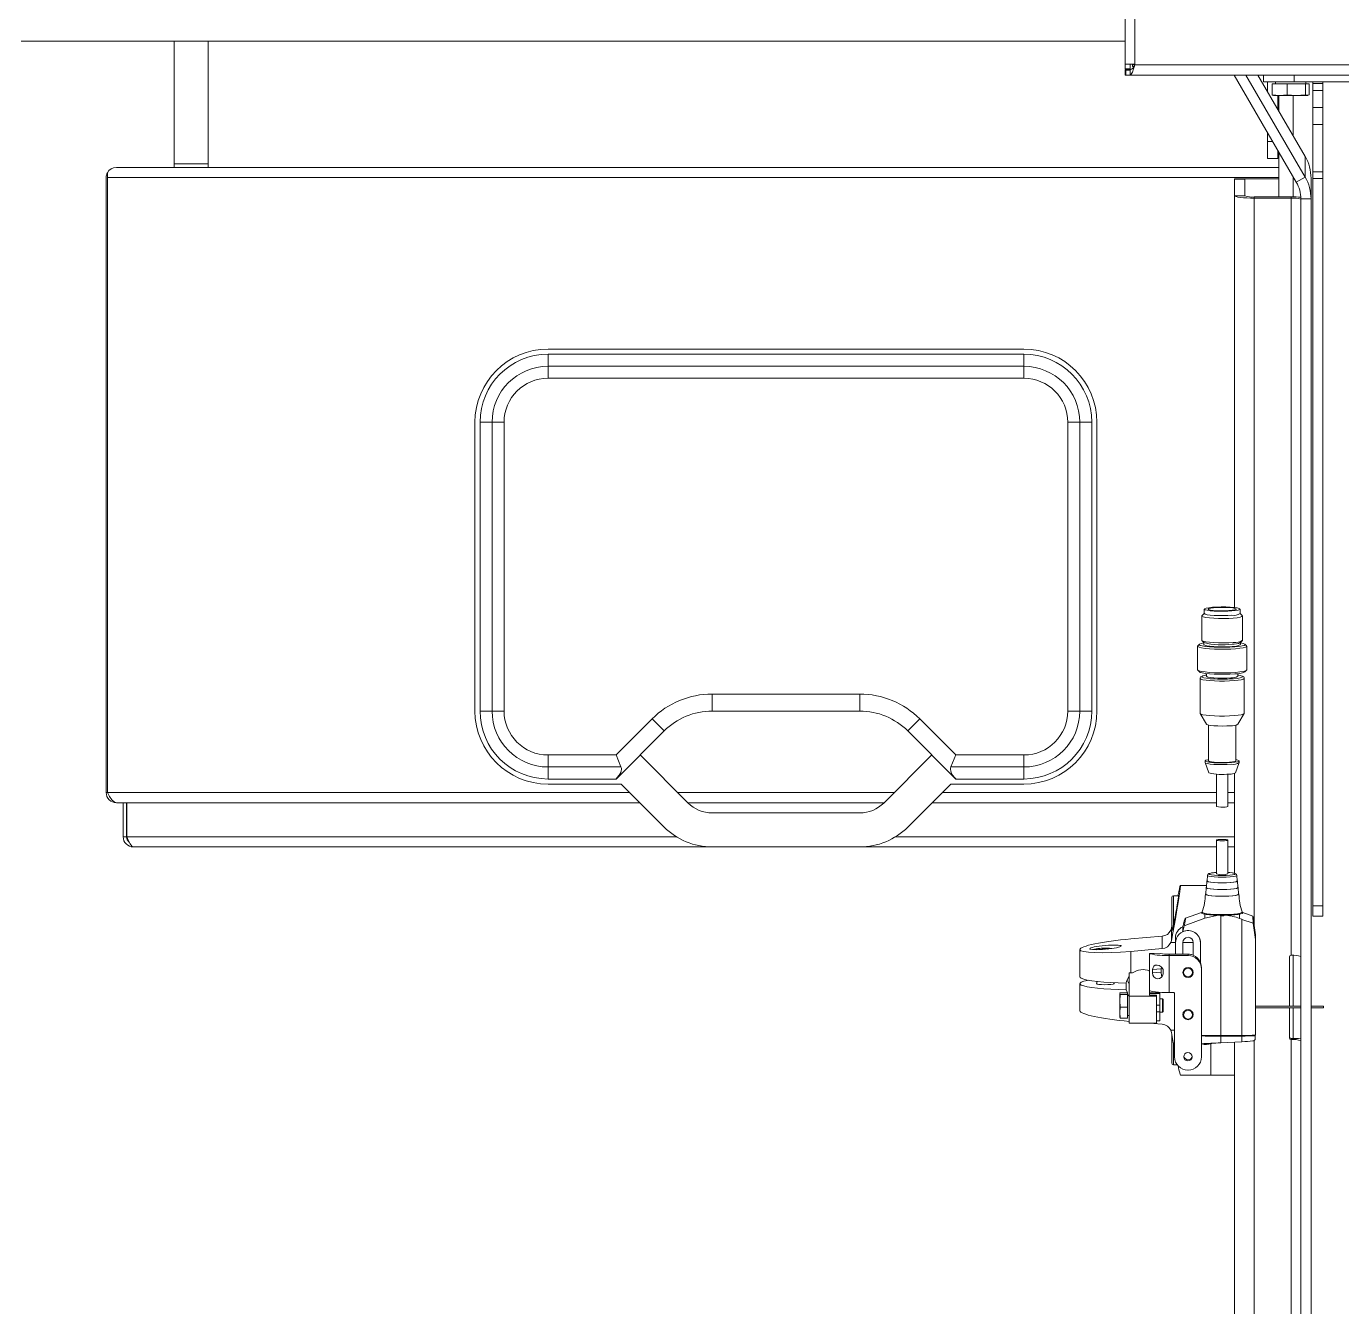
# Model space of a CAD drawing. Header units: millimetres. Extents: x -187347 to 135007, y -6415 to 292048.
# Drawn here: x -55685.3 to -55298.2, y 26750.7 to 27127.5 of the extents above; entities that cross this region are included whole.
import ezdxf

# ---------------------------------------------------------------- set-up
doc = ezdxf.new("R2010")
doc.units = ezdxf.units.MM
doc.header["$LTSCALE"] = 100
doc.layers.get('0').update_dxf_attribs({"lineweight": 18})
doc.layers.add('Layout Multivac', color=2, linetype='Continuous')

# ---------------------------------------------------------------- blocks, each defined once
blk = doc.blocks.new('I319 MD_left to right')
at = {"color": 0, "linetype": 'Continuous', "lineweight": 18}
for p, q in [((2498.57, 2821.04), (2498.57, 2114.74)), ((2501.44, 2821.04), (2501.44, 2114.74)), ((2498.57, 2121.54), (2173.77, 2121.54)), ((2218.77, 2121.54), (2218.77, 2085.39)), ((2228.77, 2085.39), (2228.77, 2121.54)), ((2498.57, 2114.74), (2501.44, 2114.74)), ((2498.57, 2114.74), (2498.57, 2113.34)), ((2498.57, 2113.34), (2500.07, 2113.34)), ((2498.57, 2113.14), (2498.57, 2113.34)), ((2500.07, 2114.74), (2500.07, 2113.34)), ((2500.07, 2113.34), (2500.07, 2113.14)), ((2500.77, 2114.54), (2500.77, 2114.74)), ((2500.77, 2114.04), (2500.77, 2114.54)), ((2500.77, 2114.54), (2501.27, 2114.54)), ((2501.22, 2114.04), (2500.77, 2114.04)), ((2501.07, 2114.74), (2501.39, 2114.42)), ((2501.44, 2114.54), (2501.44, 2114.74)), ((2501.44, 2114.54), (2930.4, 2114.54)), ((2498.56, 2113.04), (2498.56, 2111.54)), ((2498.57, 2113.04), (2498.56, 2113.04)), ((2498.57, 2111.54), (2498.56, 2111.54)), ((2500.07, 2113.14), (2498.57, 2113.14)), ((2498.57, 2111.54), (2498.57, 2113.04)), ((2498.57, 2113.04), (2498.75, 2113.04)), ((2498.75, 2111.54), (2498.57, 2111.54)), ((2498.75, 2113.04), (2498.75, 2111.54)), ((2500.07, 2113.04), (2498.75, 2113.04)), ((2500.07, 2111.54), (2498.75, 2111.54)), ((2500.07, 2113.04), (2500.07, 2111.54)), ((2930.73, 2111.54), (2500.07, 2111.54)), ((2530.61, 2111.54), (2548.93, 2080.05)), ((2534.07, 2111.54), (2551.53, 2081.54)), ((2551.53, 2087.63), (2537.62, 2111.54)), ((2539.26, 2111.54), (2539.26, 2109.54)), ((2539.26, 2109.54), (2548.26, 2109.54)), ((2540.47, 2106.64), (2540.47, 2109.54)), ((2542.82, 2109.54), (2542.82, 2108.94)), ((2548.26, 2109.54), (2548.26, 2111.54)), ((2548.26, 2109.54), (2572.26, 2109.54)), ((2551.7, 2108.94), (2551.7, 2109.54)), ((2553.77, 2109.04), (2553.77, 2109.54)), ((2556.77, 2109.04), (2556.77, 2109.54)), ((2541.82, 2105.75), (2541.82, 2108.94)), ((2541.82, 2108.94), (2546.21, 2108.94)), ((2544.02, 2105.54), (2541.82, 2105.75)), ((2542.18, 2105.57), (2542.26, 2105.54)), ((2544.02, 2105.54), (2542.27, 2105.54)), ((2543.47, 2101.48), (2543.47, 2105.54)), ((2543.77, 2100.97), (2543.77, 2105.54)), ((2546.21, 2105.75), (2544.02, 2105.54)), ((2544.02, 2105.54), (2548.93, 2105.54)), ((2546.21, 2105.75), (2546.21, 2108.94)), ((2546.21, 2108.94), (2551.65, 2108.94)), ((2548.93, 2105.54), (2546.21, 2105.75)), ((2547.97, 2093.75), (2547.97, 2105.54)), ((2548.93, 2105.54), (2552.18, 2105.54)), ((2550.51, 2105.54), (2552.71, 2105.75)), ((2551.65, 2105.75), (2551.65, 2108.94)), ((2551.65, 2108.94), (2552.71, 2108.94)), ((2552.71, 2105.75), (2552.18, 2105.54)), ((2552.26, 2105.54), (2552.35, 2105.57)), ((2552.71, 2105.75), (2552.71, 2108.94)), ((2553.77, 2109.04), (2556.77, 2109.04)), ((2553.77, 2107.04), (2553.77, 2109.04)), ((2553.77, 2107.04), (2556.77, 2107.04)), ((2553.77, 2102.04), (2553.77, 2107.04)), ((2556.77, 2107.04), (2556.77, 2109.04)), ((2556.77, 2102.04), (2556.77, 2107.04)), ((2553.77, 2102.04), (2556.77, 2102.04)), ((2553.77, 2097.04), (2553.77, 2102.04)), ((2556.77, 2097.04), (2556.77, 2102.04)), ((2540.47, 2092.04), (2540.47, 2094.59)), ((2553.77, 2097.04), (2556.77, 2097.04)), ((2553.77, 2083.06), (2553.77, 2097.04)), ((2556.77, 2083.06), (2556.77, 2097.04)), ((2540.47, 2087.04), (2540.47, 2092.04)), ((2540.47, 2092.04), (2541.95, 2092.04)), ((2543.47, 2087.04), (2540.47, 2087.04)), ((2543.47, 2089.43), (2543.47, 2087.04)), ((2543.77, 2075.7), (2543.77, 2088.92)), ((2551.53, 2087.63), (2551.53, 2081.54)), ((2199.11, 2081.39), (2199.11, 2082.78)), ((2201.77, 2084.39), (2543.77, 2084.39)), ((2218.77, 2085.39), (2218.77, 2084.39)), ((2228.77, 2085.39), (2218.77, 2085.39)), ((2228.77, 2084.39), (2228.77, 2085.39)), ((2553.77, 2083.06), (2556.77, 2083.06)), ((2553.77, 2081.11), (2553.77, 2083.06)), ((2556.77, 2081.11), (2556.77, 2083.06)), ((2198.77, 1900.39), (2198.77, 2081.39)), ((2199.11, 1900.39), (2199.11, 2081.39)), ((2543.77, 2081.39), (2199.11, 2081.39)), ((2533.77, 2080.97), (2530.77, 2080.97)), ((2530.77, 2080.9), (2530.77, 2080.97)), ((2533.77, 2080.9), (2530.77, 2080.9)), ((2530.77, 2076.04), (2530.77, 2080.9)), ((2543.77, 2080.97), (2533.77, 2080.97)), ((2533.77, 2080.97), (2533.77, 2080.9)), ((2533.77, 2076.04), (2533.77, 2080.9)), ((2547.97, 2075.69), (2547.97, 2081.7)), ((2548.93, 2080.05), (2551.53, 2081.54)), ((2553.27, 2081.18), (2553.27, 2075.08)), ((2553.77, 2081.11), (2556.77, 2081.11)), ((2553.77, 1867.09), (2553.77, 2081.11)), ((2556.77, 1867.09), (2556.77, 2081.11)), ((2530.77, 2076.04), (2530.77, 1954.85)), ((2533.77, 2076.04), (2530.77, 2076.04)), ((2536.57, 2075.7), (2536.57, 2075.33)), ((2536.57, 2075.7), (2547.47, 2075.7)), ((2536.57, 2075.33), (2547.47, 2075.33)), ((2536.57, 2075.33), (2536.57, 1861.09)), ((2547.47, 2075.33), (2547.47, 2075.7)), ((2547.47, 2075.33), (2547.47, 1852.5)), ((2550.27, 2075.08), (2553.27, 2075.08)), ((2550.27, 1215.74), (2550.27, 2075.08)), ((2553.27, 1215.74), (2553.27, 2075.08)), ((2468.77, 2030.89), (2328.77, 2030.89)), ((2328.77, 2029.39), (2328.77, 2025.86)), ((2468.77, 2029.39), (2328.77, 2029.39)), ((2468.77, 2029.39), (2468.77, 2025.86)), ((2328.77, 2025.86), (2328.77, 2022.32)), ((2468.77, 2025.86), (2328.77, 2025.86)), ((2468.77, 2025.86), (2468.77, 2022.32)), ((2328.77, 2022.32), (2468.77, 2022.32)), ((2307.27, 2009.39), (2307.27, 1924.39)), ((2308.77, 2009.39), (2308.77, 1924.39)), ((2308.77, 2009.39), (2312.31, 2009.39)), ((2312.31, 2009.39), (2312.31, 1924.39)), ((2312.31, 2009.39), (2315.84, 2009.39)), ((2315.84, 1924.39), (2315.84, 2009.39)), ((2481.7, 2009.39), (2481.7, 1924.39)), ((2481.7, 2009.39), (2485.23, 2009.39)), ((2485.23, 1924.39), (2485.23, 2009.39)), ((2488.77, 2009.39), (2485.23, 2009.39)), ((2488.77, 1924.39), (2488.77, 2009.39)), ((2490.27, 1924.39), (2490.27, 2009.39)), ((2521.12, 1952.35), (2521.12, 1945.21)), ((2521.87, 1953.14), (2521.17, 1952.44)), ((2521.87, 1954.39), (2521.87, 1953.1)), ((2532.37, 1953.1), (2532.37, 1954.39)), ((2533.07, 1952.44), (2532.37, 1953.14)), ((2533.12, 1945.21), (2533.12, 1952.35)), ((2519.87, 1943.46), (2519.87, 1936.51)), ((2520.42, 1944.06), (2519.92, 1943.57)), ((2521.17, 1945.12), (2521.78, 1944.51)), ((2521.74, 1944.56), (2521.74, 1943.96)), ((2532.46, 1944.51), (2533.07, 1945.12)), ((2532.51, 1943.96), (2532.51, 1944.56)), ((2534.32, 1943.57), (2533.82, 1944.06)), ((2534.37, 1936.51), (2534.37, 1943.46)), ((2519.92, 1936.4), (2520.42, 1935.91)), ((2522.52, 1935.41), (2522.52, 1934.64)), ((2531.72, 1934.64), (2531.72, 1935.41)), ((2533.82, 1935.91), (2534.32, 1936.4)), ((2520.62, 1934.02), (2520.62, 1923.72)), ((2533.62, 1923.72), (2533.62, 1934.02)), ((2420.49, 1929.39), (2377.05, 1929.39)), ((2377.05, 1929.39), (2377.05, 1924.39)), ((2420.49, 1929.39), (2420.49, 1924.39)), ((2308.77, 1924.39), (2312.31, 1924.39)), ((2312.31, 1924.39), (2315.84, 1924.39)), ((2377.05, 1924.39), (2420.49, 1924.39)), ((2481.7, 1924.39), (2485.23, 1924.39)), ((2488.77, 1924.39), (2485.23, 1924.39)), ((2520.64, 1923.66), (2522.48, 1920.5)), ((2531.76, 1920.5), (2533.6, 1923.66)), ((2359.38, 1922.07), (2348.77, 1911.46)), ((2362.91, 1918.53), (2359.38, 1922.07)), ((2438.16, 1922.07), (2434.63, 1918.53)), ((2448.77, 1911.46), (2438.16, 1922.07)), ((2523.12, 1920.25), (2523.12, 1909.72)), ((2531.12, 1909.72), (2531.12, 1920.25)), ((2348.77, 1904.39), (2362.91, 1918.53)), ((2434.63, 1918.53), (2448.77, 1904.39)), ((2348.77, 1911.46), (2328.77, 1911.46)), ((2328.77, 1907.93), (2328.77, 1911.46)), ((2350.23, 1907.93), (2348.77, 1911.46)), ((2355.84, 1911.46), (2369.98, 1897.32)), ((2427.56, 1897.32), (2441.7, 1911.46)), ((2448.77, 1911.46), (2447.31, 1907.93)), ((2468.77, 1911.46), (2448.77, 1911.46)), ((2468.77, 1911.46), (2468.77, 1907.93)), ((2522.12, 1909.72), (2522.12, 1909.23)), ((2522.13, 1909.2), (2523.22, 1906.23)), ((2531.02, 1906.23), (2532.12, 1909.2)), ((2532.12, 1909.23), (2532.12, 1909.72)), ((2328.77, 1907.93), (2350.23, 1907.93)), ((2328.77, 1904.39), (2328.77, 1907.93)), ((2328.77, 1904.39), (2348.77, 1904.39)), ((2447.31, 1907.93), (2468.77, 1907.93)), ((2448.77, 1904.39), (2468.77, 1904.39)), ((2468.77, 1904.39), (2468.77, 1907.93)), ((2525.42, 1905.82), (2525.42, 1896.32)), ((2528.82, 1896.32), (2528.82, 1905.82)), ((2530.77, 1906.08), (2530.77, 1876.64)), ((2199.11, 1900.39), (2198.77, 1900.39)), ((2352.77, 1900.39), (2199.11, 1900.39)), ((2328.77, 1902.89), (2350.27, 1902.89)), ((2350.27, 1902.89), (2362.91, 1890.25)), ((2430.63, 1900.39), (2366.91, 1900.39)), ((2434.63, 1890.25), (2447.27, 1902.89)), ((2525.42, 1900.39), (2444.77, 1900.39)), ((2447.27, 1902.89), (2468.77, 1902.89)), ((2530.77, 1900.39), (2528.82, 1900.39)), ((2355.77, 1897.39), (2201.77, 1897.39)), ((2203.77, 1887.39), (2203.77, 1897.39)), ((2204.77, 1887.39), (2204.77, 1897.39)), ((2204.87, 1897.39), (2204.87, 1887.39)), ((2427.63, 1897.39), (2369.91, 1897.39)), ((2525.42, 1897.39), (2441.77, 1897.39)), ((2530.77, 1897.39), (2528.82, 1897.39)), ((2377.05, 1894.39), (2420.49, 1894.39)), ((2203.77, 1887.39), (2204.77, 1887.39)), ((2366.52, 1887.39), (2204.87, 1887.39)), ((2530.77, 1887.39), (2431.02, 1887.39)), ((2525.42, 1886.4), (2525.42, 1876.47)), ((2528.82, 1876.47), (2528.82, 1886.4)), ((2377.05, 1884.39), (2206.77, 1884.39)), ((2377.05, 1884.39), (2420.49, 1884.39)), ((2525.42, 1884.39), (2420.49, 1884.39)), ((2530.77, 1884.39), (2528.82, 1884.39)), ((2522.61, 1874.39), (2522.51, 1872.44)), ((2522.8, 1876.01), (2522.71, 1874.39)), ((2531.53, 1874.39), (2531.44, 1876.01)), ((2531.73, 1872.44), (2531.63, 1874.39)), ((2512.27, 1869.49), (2512.27, 1869.52)), ((2512.27, 1860.52), (2512.27, 1869.49)), ((2514.34, 1870.02), (2512.77, 1870.02)), ((2512.77, 1870.02), (2512.77, 1861.3)), ((2522.54, 1873.07), (2514.85, 1873.07)), ((2522.41, 1872.44), (2522.31, 1870.49)), ((2531.93, 1870.49), (2531.83, 1872.44)), ((2553.77, 1867.09), (2556.77, 1867.09)), ((2553.77, 1864.04), (2553.77, 1867.09)), ((2556.77, 1864.04), (2556.77, 1867.09)), ((2521.99, 1863.4), (2515.97, 1861.18)), ((2521.06, 1865.14), (2516.33, 1863.41)), ((2521, 1865.03), (2521, 1865)), ((2521.25, 1865.27), (2521.23, 1865.22)), ((2521.99, 1864.59), (2521.99, 1863.4)), ((2523.44, 1864.44), (2521.99, 1864.59)), ((2521.99, 1863.4), (2526, 1864.29)), ((2526.66, 1864.29), (2526.66, 1864.09)), ((2527.58, 1864.29), (2526.68, 1864.29)), ((2526.68, 1828.93), (2526.68, 1864.09)), ((2528.23, 1864.29), (2527.58, 1864.29)), ((2527.58, 1864.09), (2527.58, 1864.29)), ((2532.25, 1864.59), (2530.8, 1864.44)), ((2532.25, 1864.59), (2532.25, 1863.36)), ((2532.92, 1828.93), (2532.92, 1863.09)), ((2536.29, 1861.93), (2532.92, 1863.09)), ((2533.01, 1865.22), (2533, 1865.24)), ((2536.14, 1864.06), (2533.18, 1865.14)), ((2533.24, 1865), (2533.24, 1865.03)), ((2553.77, 1864.04), (2556.77, 1864.04)), ((2509.5, 1858.12), (2500.27, 1857.32)), ((2509.5, 1858.12), (2509.5, 1854.46)), ((2512.19, 1860.54), (2511.99, 1859.9)), ((2512.19, 1860.54), (2512.19, 1856.88)), ((2515.5, 1859.45), (2515.5, 1860.84)), ((2536.97, 1856.46), (2536.97, 1857.85)), ((2485.27, 1854.2), (2485.27, 1846.16)), ((2492.77, 1854.39), (2490.77, 1854.24)), ((2490.77, 1854.24), (2490.77, 1854.17)), ((2493.36, 1854.34), (2492.77, 1854.39)), ((2492.77, 1854.29), (2492.77, 1854.39)), ((2509.5, 1854.46), (2500.27, 1853.67)), ((2511.99, 1856.25), (2512.19, 1856.88)), ((2511.99, 1856.25), (2513.37, 1856.25)), ((2513.37, 1856.08), (2513.37, 1857.56)), ((2513.37, 1856.08), (2513.37, 1852.8)), ((2515.55, 1856.27), (2515.55, 1852.8)), ((2515.55, 1856.25), (2518.6, 1856.25)), ((2518.6, 1852.5), (2518.6, 1856.27)), ((2520.77, 1856.08), (2520.77, 1856.09)), ((2520.77, 1850.34), (2520.77, 1856.08)), ((2536.97, 1828.98), (2536.97, 1856.46)), ((2500.27, 1853.67), (2500.27, 1847.31)), ((2505.77, 1842.22), (2505.77, 1853)), ((2505.95, 1852.97), (2505.77, 1853)), ((2506.85, 1853), (2505.77, 1853)), ((2508.85, 1853.06), (2505.95, 1852.97)), ((2511.57, 1852.44), (2511.57, 1852.8)), ((2511.57, 1852.8), (2517.07, 1852.8)), ((2511.57, 1841.52), (2511.57, 1852.44)), ((2511.57, 1852.44), (2517.07, 1852.44)), ((2517.07, 1852.44), (2517.07, 1852.8)), ((2546.92, 1852.01), (2546.92, 1837.58)), ((2547.47, 1852.5), (2547.42, 1852.5)), ((2547.97, 1837.58), (2547.97, 1852.5)), ((2499.77, 1840.49), (2499.77, 1847.31)), ((2500.27, 1847.31), (2500.77, 1847.31)), ((2509.2, 1848.49), (2506.66, 1848.3)), ((2506.66, 1847.31), (2506.66, 1848.3)), ((2509.2, 1847.5), (2506.66, 1847.31)), ((2509.2, 1848.49), (2509.26, 1849.05)), ((2509.2, 1847.5), (2509.2, 1848.49)), ((2509.78, 1848), (2509.78, 1847.01)), ((2515.57, 1847.47), (2515.57, 1847.46)), ((2518.57, 1847.46), (2518.57, 1847.47)), ((2521.07, 1848.83), (2521.07, 1848.47)), ((2521.07, 1848.47), (2521.07, 1822.66)), ((2485.27, 1844.18), (2485.27, 1836.14)), ((2490.27, 1844.8), (2490.27, 1844.07)), ((2495.27, 1844.07), (2495.27, 1844.44)), ((2498.87, 1844.34), (2498.87, 1842.36)), ((2498.87, 1842.36), (2499.22, 1841.46)), ((2499.77, 1844.02), (2499.17, 1845.17)), ((2496.98, 1841.26), (2496.97, 1841.24)), ((2496.97, 1841.21), (2496.99, 1841.26)), ((2496.97, 1841.21), (2496.97, 1841.24)), ((2497.12, 1840.96), (2496.97, 1841.21)), ((2496.97, 1841.21), (2496.97, 1839.1)), ((2496.97, 1839.1), (2497.12, 1840.96)), ((2497.12, 1837.24), (2496.97, 1839.1)), ((2496.97, 1835.63), (2496.97, 1839.1)), ((2497.06, 1841.4), (2497.12, 1841.46)), ((2497.12, 1841.46), (2499.27, 1841.46)), ((2497.12, 1840.96), (2499.27, 1840.96)), ((2499.27, 1841.46), (2499.27, 1840.96)), ((2499.27, 1840.96), (2499.27, 1837.24)), ((2499.77, 1840.68), (2499.27, 1840.68)), ((2499.77, 1840.49), (2507.77, 1840.49)), ((2499.77, 1832.55), (2499.77, 1840.49)), ((2505.77, 1842.07), (2505.77, 1842.22)), ((2505.77, 1842.07), (2505.77, 1841.48)), ((2505.9, 1842.07), (2505.77, 1842.07)), ((2505.77, 1841.48), (2508.77, 1841.48)), ((2505.77, 1841.26), (2505.77, 1841.48)), ((2508.77, 1841.26), (2505.77, 1841.26)), ((2505.77, 1841.26), (2505.77, 1841.22)), ((2505.77, 1841.26), (2505.77, 1840.76)), ((2505.77, 1841.22), (2508.77, 1841.22)), ((2505.77, 1840.76), (2507.77, 1840.76)), ((2507.77, 1840.49), (2507.77, 1840.76)), ((2507.77, 1840.49), (2507.77, 1832.55)), ((2508.77, 1841.61), (2508.77, 1841.48)), ((2508.77, 1841.48), (2508.77, 1841.26)), ((2508.77, 1841.26), (2508.77, 1841.22)), ((2508.77, 1841.22), (2508.77, 1837.88)), ((2509.57, 1839.74), (2508.77, 1839.74)), ((2509.77, 1839.54), (2509.57, 1839.74)), ((2509.57, 1839.72), (2509.57, 1839.74)), ((2509.57, 1835.74), (2509.57, 1839.72)), ((2509.77, 1839.54), (2509.77, 1835.94)), ((2512.87, 1841.52), (2511.57, 1841.52)), ((2513.07, 1822.66), (2513.07, 1841.32)), ((2496.97, 1835.63), (2497.12, 1837.24)), ((2497.12, 1834.02), (2496.97, 1835.63)), ((2496.97, 1835.63), (2496.97, 1834.24)), ((2497.12, 1837.24), (2499.27, 1837.24)), ((2499.27, 1837.24), (2499.27, 1834.02)), ((2499.27, 1834.8), (2499.77, 1834.8)), ((2508.77, 1837.88), (2507.77, 1837.88)), ((2507.77, 1835.89), (2508.77, 1835.89)), ((2508.77, 1837.88), (2508.77, 1835.89)), ((2508.77, 1835.89), (2508.77, 1833.26)), ((2508.77, 1835.74), (2509.57, 1835.74)), ((2509.57, 1835.74), (2509.77, 1835.94)), ((2515.57, 1835.07), (2515.57, 1835.05)), ((2518.57, 1835.05), (2518.57, 1835.07)), ((2550.27, 1837.58), (2536.97, 1837.58)), ((2536.97, 1837.08), (2550.27, 1837.08)), ((2546.92, 1837.08), (2546.92, 1828.19)), ((2547.97, 1828.05), (2547.97, 1837.08)), ((2556.92, 1837.58), (2553.27, 1837.58)), ((2553.27, 1837.08), (2556.92, 1837.08)), ((2556.92, 1837.58), (2556.92, 1837.08)), ((2496.97, 1834.26), (2497.12, 1834.02)), ((2496.97, 1834.24), (2496.98, 1834.21)), ((2497.12, 1834.02), (2499.27, 1834.02)), ((2507.77, 1832.55), (2499.77, 1832.55)), ((2505.73, 1832.55), (2509.5, 1832.22)), ((2507.77, 1833.26), (2508.77, 1833.26)), ((2512.19, 1829.81), (2511.99, 1830.44)), ((2511.99, 1830.44), (2513.07, 1830.44)), ((2512.27, 1820.82), (2512.27, 1829.37)), ((2512.77, 1826.77), (2512.77, 1820.32)), ((2532.92, 1828.93), (2526.68, 1828.93)), ((2526.68, 1828.76), (2526.68, 1828.93)), ((2532.92, 1828.76), (2526.68, 1828.76)), ((2526.68, 1826.77), (2526.68, 1828.75)), ((2532.92, 1828.75), (2526.68, 1828.75)), ((2532.92, 1827.09), (2526.68, 1826.77)), ((2530.77, 1826.98), (2530.77, 1210.54)), ((2532.92, 1828.76), (2532.92, 1828.93)), ((2532.92, 1827.09), (2532.92, 1828.75)), ((2536.57, 1827.45), (2536.57, 1209.83)), ((2536.77, 1828.81), (2536.77, 1828.98)), ((2536.86, 1828.98), (2536.86, 1828.79)), ((2536.86, 1828), (2536.86, 1828.79)), ((2547.42, 1828.06), (2547.42, 1827.69)), ((2547.42, 1828.06), (2547.47, 1828.06)), ((2547.42, 1827.69), (2547.47, 1827.69)), ((2547.47, 1828.06), (2547.47, 1827.69)), ((2547.47, 1827.69), (2547.47, 1209.83)), ((2523.77, 1826.37), (2523.77, 1817.27)), ((2523.93, 1826.63), (2523.93, 1826.44)), ((2524.07, 1826.58), (2523.93, 1826.44)), ((2524.07, 1826.63), (2524.07, 1826.58)), ((2512.77, 1820.32), (2513.84, 1820.32)), ((2514.85, 1817.27), (2523.77, 1817.27)), ((2523.77, 1817.27), (2530.77, 1817.27))]:
    blk.add_line(p, q, dxfattribs=at)
at = {"color": 0, "linetype": 'Continuous', "lineweight": 18, "flags": 128}
for points in [[(2501.44, 2114.54), (2501.05, 2113.39), (2500.7, 2112.42), (2500.38, 2111.77), (2500.07, 2111.54)], [(2541.82, 2105.75), (2541.94, 2105.67), (2542.35, 2105.54)], [(2551.65, 2105.75), (2550.3, 2105.6), (2548.93, 2105.54)], [(2552.18, 2105.54), (2551.77, 2105.67), (2551.65, 2105.75)], [(2530.77, 2076.04), (2530.88, 2075.9), (2531.21, 2075.77), (2531.75, 2075.65), (2532.47, 2075.54), (2533.35, 2075.45), (2534.35, 2075.38), (2535.44, 2075.34), (2536.57, 2075.33)], [(2529.99, 1953.85), (2531.03, 1953.96), (2531.8, 1954.1), (2532.26, 1954.26), (2532.36, 1954.42), (2532.11, 1954.59), (2531.52, 1954.74), (2530.62, 1954.86), (2529.49, 1954.96), (2528.2, 1955.01), (2526.83, 1955.03), (2525.48, 1954.99), (2524.25, 1954.92), (2523.21, 1954.81), (2522.44, 1954.68), (2521.98, 1954.52), (2521.88, 1954.35), (2522.13, 1954.19), (2522.72, 1954.04), (2523.62, 1953.91), (2524.75, 1953.82), (2526.04, 1953.76), (2527.41, 1953.75), (2528.76, 1953.78), (2529.99, 1953.85)], [(2523.65, 1954.11), (2523.13, 1954.25), (2522.97, 1954.4), (2523.18, 1954.55), (2523.74, 1954.68), (2524.6, 1954.79), (2525.68, 1954.86), (2526.89, 1954.89), (2528.12, 1954.88), (2529.27, 1954.82), (2530.22, 1954.72), (2530.89, 1954.6), (2531.24, 1954.45), (2531.21, 1954.3), (2530.82, 1954.16), (2530.11, 1954.04), (2529.12, 1953.94), (2527.96, 1953.89), (2526.73, 1953.88), (2525.53, 1953.92), (2524.47, 1954), (2523.65, 1954.11)], [(2521.17, 1952.44), (2521.16, 1952.43), (2521.18, 1952.25), (2521.57, 1952.07), (2522.31, 1951.91), (2523.36, 1951.78), (2524.64, 1951.69), (2526.07, 1951.63), (2527.58, 1951.62), (2529.05, 1951.66), (2530.4, 1951.74)], [(2521.87, 1953.1), (2521.88, 1953.06), (2522.13, 1952.9), (2522.72, 1952.75), (2523.62, 1952.62), (2524.75, 1952.53), (2526.04, 1952.47), (2527.41, 1952.46), (2528.76, 1952.49), (2529.99, 1952.56)], [(2530.4, 1951.74), (2531.55, 1951.86), (2532.42, 1952.01), (2532.95, 1952.18), (2533.12, 1952.36), (2533.07, 1952.44)], [(2519.92, 1943.57), (2519.9, 1943.54), (2519.93, 1943.34), (2520.32, 1943.15), (2521.05, 1942.98), (2522.09, 1942.82), (2523.37, 1942.7), (2524.85, 1942.62), (2526.44, 1942.58), (2528.06, 1942.58), (2529.64, 1942.63), (2531.09, 1942.72)], [(2521.74, 1944.45), (2521.72, 1944.45), (2520.93, 1944.28), (2520.48, 1944.1), (2520.38, 1943.91), (2520.65, 1943.72), (2521.26, 1943.55), (2522.2, 1943.39), (2523.39, 1943.27), (2524.79, 1943.18), (2526.32, 1943.14), (2527.88, 1943.14), (2529.41, 1943.18), (2530.81, 1943.27)], [(2521.12, 1945.21), (2521.18, 1945.1), (2521.57, 1944.93), (2522.31, 1944.77), (2523.36, 1944.64), (2524.64, 1944.54), (2526.07, 1944.49), (2527.58, 1944.48), (2529.05, 1944.51), (2530.4, 1944.59)], [(2521.74, 1943.96), (2521.74, 1943.92), (2522, 1943.75), (2522.61, 1943.6), (2523.53, 1943.47), (2524.69, 1943.37), (2526.01, 1943.31), (2527.42, 1943.3), (2528.8, 1943.33), (2530.07, 1943.41)], [(2530.81, 1943.27), (2532.02, 1943.39), (2532.96, 1943.54), (2533.58, 1943.72), (2533.86, 1943.9), (2533.77, 1944.1), (2533.33, 1944.28), (2532.55, 1944.44), (2532.51, 1944.45)], [(2531.09, 1942.72), (2532.34, 1942.85), (2533.33, 1943), (2534, 1943.18), (2534.34, 1943.38), (2534.32, 1943.57)], [(2519.87, 1936.51), (2519.93, 1936.4), (2520.32, 1936.2), (2521.05, 1936.03), (2522.09, 1935.88), (2523.37, 1935.75), (2524.85, 1935.67), (2526.44, 1935.63), (2528.06, 1935.64), (2529.64, 1935.68), (2531.09, 1935.77)], [(2520.42, 1935.91), (2520.65, 1935.78), (2521.26, 1935.61), (2522.2, 1935.45), (2523.39, 1935.33), (2524.79, 1935.24), (2526.32, 1935.2), (2527.88, 1935.2), (2529.41, 1935.24), (2530.81, 1935.33)], [(2531.09, 1935.77), (2532.34, 1935.9), (2533.33, 1936.05), (2534, 1936.23), (2534.34, 1936.43), (2534.37, 1936.51)], [(2520.85, 1934.48), (2520.78, 1934.43), (2520.62, 1934.08), (2520.64, 1934)], [(2520.62, 1934.01), (2520.63, 1933.97), (2520.89, 1933.79), (2521.48, 1933.62), (2522.38, 1933.47), (2523.53, 1933.36), (2524.88, 1933.27), (2526.35, 1933.23), (2527.85, 1933.23), (2529.32, 1933.27), (2530.68, 1933.35)], [(2521.13, 1934.6), (2521.08, 1934.53), (2521.22, 1934.35), (2521.7, 1934.18), (2522.5, 1934.04), (2523.56, 1933.91), (2524.83, 1933.83), (2525.71, 1933.79)], [(2522.52, 1934.64), (2522.57, 1934.55), (2522.95, 1934.4), (2523.67, 1934.27), (2524.66, 1934.16), (2525.86, 1934.1), (2527.15, 1934.07), (2528.45, 1934.1), (2529.64, 1934.17)], [(2530.43, 1933.89), (2531.54, 1934.01), (2532.4, 1934.15), (2532.95, 1934.32), (2533.16, 1934.49), (2533.06, 1934.64)], [(2530.68, 1933.35), (2531.83, 1933.47), (2532.74, 1933.62), (2533.34, 1933.79), (2533.61, 1933.97), (2533.62, 1934.01)], [(2533.59, 1933.99), (2533.61, 1934.13), (2533.47, 1934.42), (2533.32, 1934.54)], [(2520.62, 1923.72), (2520.63, 1923.67), (2520.89, 1923.49), (2521.48, 1923.32), (2522.38, 1923.18), (2523.53, 1923.06), (2524.88, 1922.97), (2526.35, 1922.93), (2527.85, 1922.93), (2529.32, 1922.97), (2530.68, 1923.05)], [(2530.68, 1923.05), (2531.83, 1923.17), (2532.74, 1923.32), (2533.34, 1923.49), (2533.61, 1923.67), (2533.62, 1923.72)], [(2522.48, 1920.5), (2522.52, 1920.46), (2522.9, 1920.3), (2523.63, 1920.17), (2524.63, 1920.06), (2525.84, 1920), (2527.15, 1919.97), (2528.46, 1920), (2529.66, 1920.07)], [(2523.12, 1910.09), (2522.94, 1910.06), (2522.36, 1909.91), (2522.12, 1909.74), (2522.26, 1909.58), (2522.76, 1909.42), (2523.58, 1909.29), (2524.66, 1909.19), (2525.93, 1909.13), (2527.28, 1909.11), (2528.62, 1909.14), (2529.85, 1909.21)], [(2522.12, 1909.23), (2522.26, 1909.08), (2522.76, 1908.93), (2523.58, 1908.8), (2524.66, 1908.7), (2525.93, 1908.63), (2527.28, 1908.62), (2528.62, 1908.64), (2529.85, 1908.72)], [(2523.12, 1909.72), (2523.13, 1909.7), (2523.37, 1909.55), (2523.94, 1909.43), (2524.8, 1909.33), (2525.87, 1909.26), (2527.04, 1909.24), (2528.22, 1909.25), (2529.31, 1909.31)], [(2529.31, 1909.31), (2530.2, 1909.41), (2530.81, 1909.54), (2531.1, 1909.68), (2531.12, 1909.72)], [(2529.85, 1909.21), (2530.88, 1909.32), (2531.63, 1909.46), (2532.05, 1909.62), (2532.09, 1909.78), (2531.77, 1909.94), (2531.12, 1910.09)], [(2199.11, 1900.39), (2199.77, 1899.26), (2200.42, 1898.29), (2201.08, 1897.64), (2201.77, 1897.39)], [(2204.77, 1887.39), (2204.98, 1886.49), (2205.55, 1885.82)], [(2206.77, 1884.39), (2206.3, 1884.62), (2205.82, 1885.27), (2205.35, 1886.24), (2204.87, 1887.39)], [(2527.12, 1886.6), (2526.47, 1886.59), (2525.92, 1886.54), (2525.55, 1886.48), (2525.42, 1886.4), (2525.55, 1886.32), (2525.92, 1886.25), (2526.47, 1886.21), (2527.12, 1886.19), (2527.77, 1886.21), (2528.32, 1886.25), (2528.69, 1886.32), (2528.82, 1886.4), (2528.69, 1886.48), (2528.32, 1886.54), (2527.77, 1886.59), (2527.12, 1886.6)], [(2522.72, 1874.51), (2522.66, 1874.47), (2522.66, 1874.31), (2523.02, 1874.16), (2523.71, 1874.03), (2524.68, 1873.93), (2525.85, 1873.86), (2527.12, 1873.84), (2528.39, 1873.86), (2529.56, 1873.93), (2530.53, 1874.03), (2531.22, 1874.16), (2531.58, 1874.31), (2531.58, 1874.47), (2531.52, 1874.51)], [(2522.71, 1874.39), (2522.76, 1874.31), (2523.11, 1874.16), (2523.79, 1874.04), (2524.74, 1873.94), (2525.88, 1873.87), (2527.12, 1873.85), (2528.36, 1873.87), (2529.5, 1873.94), (2530.45, 1874.04), (2531.13, 1874.16), (2531.48, 1874.31), (2531.53, 1874.39)], [(2522.8, 1876.01), (2522.84, 1875.93), (2523.19, 1875.78), (2523.85, 1875.66), (2524.78, 1875.56), (2525.9, 1875.5), (2527.12, 1875.48), (2528.34, 1875.5), (2529.46, 1875.56), (2530.39, 1875.66), (2531.05, 1875.78), (2531.4, 1875.93), (2531.44, 1876.01)], [(2525.42, 1876.89), (2524.53, 1876.82), (2523.77, 1876.71), (2523.22, 1876.55), (2522.92, 1876.33), (2522.81, 1876.09), (2522.81, 1876)], [(2525.42, 1876.89), (2524.87, 1876.85), (2524.03, 1876.75), (2523.49, 1876.62), (2523.3, 1876.47), (2523.36, 1876.39)], [(2523.36, 1876.39), (2523.49, 1876.33), (2524.03, 1876.2), (2524.87, 1876.1), (2525.94, 1876.03), (2527.12, 1876.01), (2528.3, 1876.03), (2529.37, 1876.1), (2530.21, 1876.2), (2530.75, 1876.33), (2530.89, 1876.4)], [(2531.44, 1876), (2531.44, 1876.03), (2531.36, 1876.27), (2531.23, 1876.42), (2531.06, 1876.53), (2530.72, 1876.65), (2530.07, 1876.78), (2529.16, 1876.87), (2528.82, 1876.89)], [(2530.89, 1876.4), (2530.94, 1876.47), (2530.75, 1876.62), (2530.21, 1876.75), (2529.37, 1876.85), (2528.82, 1876.89)], [(2522.31, 1870.61), (2522.31, 1870.61), (2522.22, 1870.45), (2522.49, 1870.29), (2523.11, 1870.14), (2524.02, 1870.02), (2525.16, 1869.94), (2526.45, 1869.89), (2527.79, 1869.89), (2529.08, 1869.94), (2530.22, 1870.02), (2531.13, 1870.14), (2531.75, 1870.29), (2532.02, 1870.45), (2531.93, 1870.61), (2531.93, 1870.61)], [(2522.31, 1870.49), (2522.32, 1870.45), (2522.58, 1870.29), (2523.19, 1870.15), (2524.08, 1870.03), (2525.2, 1869.95), (2526.46, 1869.91), (2527.78, 1869.91), (2529.04, 1869.95), (2530.16, 1870.03), (2531.05, 1870.15), (2531.66, 1870.29), (2531.92, 1870.45), (2531.93, 1870.49)], [(2522.52, 1872.56), (2522.46, 1872.52), (2522.46, 1872.36), (2522.84, 1872.2), (2523.56, 1872.06), (2524.57, 1871.95), (2525.79, 1871.89), (2527.12, 1871.86), (2528.45, 1871.89), (2529.67, 1871.95), (2530.68, 1872.06), (2531.4, 1872.2), (2531.78, 1872.36), (2531.78, 1872.52), (2531.72, 1872.56)], [(2522.51, 1872.44), (2522.56, 1872.36), (2522.93, 1872.2), (2523.64, 1872.07), (2524.63, 1871.96), (2525.82, 1871.9), (2527.12, 1871.88), (2528.42, 1871.9), (2529.61, 1871.96), (2530.6, 1872.07), (2531.31, 1872.2), (2531.68, 1872.36), (2531.73, 1872.44)], [(2521.16, 1865.2), (2521, 1865.03), (2521.17, 1864.86), (2521.65, 1864.7), (2522.42, 1864.56), (2523.44, 1864.44)], [(2521.07, 1865), (2521.03, 1864.93), (2521.57, 1864.68), (2521.99, 1864.59)], [(2521.24, 1865.23), (2521.34, 1865.07), (2521.8, 1864.9), (2522.59, 1864.75), (2523.66, 1864.63), (2524.96, 1864.54), (2526.38, 1864.49), (2527.86, 1864.49), (2529.28, 1864.54), (2530.58, 1864.63), (2531.65, 1864.75), (2532.44, 1864.9), (2532.9, 1865.07), (2532.99, 1865.23)], [(2526, 1864.29), (2524.49, 1864.35), (2523.44, 1864.44)], [(2526.68, 1864.29), (2526.6, 1864.29), (2526.51, 1864.29), (2526.43, 1864.29), (2526.34, 1864.29), (2526.26, 1864.29), (2526.17, 1864.29), (2526.09, 1864.29), (2526, 1864.29)], [(2530.8, 1864.44), (2531.82, 1864.56), (2532.59, 1864.7), (2533.07, 1864.86), (2533.24, 1865.03), (2533.07, 1865.2), (2533, 1865.24)], [(2532.25, 1864.59), (2533.06, 1864.82), (2533.17, 1865)], [(2532.92, 1863.09), (2532.87, 1863.12), (2532.25, 1863.36)], [(2507.13, 1853.01), (2506.92, 1853), (2506.85, 1853)], [(2498.87, 1844.34), (2496.57, 1844.39), (2494.37, 1844.48), (2492.3, 1844.61), (2490.43, 1844.78), (2488.8, 1844.99), (2487.44, 1845.22), (2486.39, 1845.47), (2485.68, 1845.74), (2485.32, 1846.02), (2485.27, 1846.16)], [(2499.77, 1846.32), (2499, 1844.85), (2498.87, 1844.34)], [(2506.66, 1848.3), (2506.8, 1848.93), (2507.05, 1849.35), (2507.44, 1849.58), (2508, 1849.61), (2508.59, 1849.47), (2509.13, 1849.16), (2509.41, 1848.92), (2509.61, 1848.64), (2509.74, 1848.34), (2509.78, 1848)], [(2487.67, 1845.17), (2487.44, 1845.12), (2486.39, 1844.87), (2485.68, 1844.6), (2485.32, 1844.32), (2485.32, 1844.04), (2485.68, 1843.76), (2486.39, 1843.49), (2487.44, 1843.23), (2488.8, 1843), (2490.43, 1842.8), (2492.3, 1842.63), (2494.37, 1842.5), (2496.57, 1842.41), (2498.87, 1842.36)], [(2490.27, 1844.29), (2490.12, 1844.18), (2490.3, 1844.06), (2490.81, 1843.96), (2491.59, 1843.89), (2492.53, 1843.86), (2493.5, 1843.87), (2494.37, 1843.92), (2495.02, 1844.01), (2495.37, 1844.12), (2495.37, 1844.24), (2495.27, 1844.29)], [(2499.39, 1841.02), (2499.48, 1840.8), (2499.64, 1840.56)], [(2505.77, 1842.22), (2505.88, 1842.09), (2506.21, 1841.95), (2506.75, 1841.83), (2507.47, 1841.72), (2508.35, 1841.64), (2509.35, 1841.57), (2510.44, 1841.53), (2511.57, 1841.52)], [(2526.68, 1828.93), (2525.93, 1828.93), (2525.18, 1828.93), (2524.43, 1828.93), (2523.68, 1828.93), (2522.92, 1828.94), (2522.17, 1828.94), (2521.42, 1828.94), (2521.07, 1828.94)], [(2526.68, 1828.76), (2525.92, 1828.76), (2525.17, 1828.76), (2524.41, 1828.76), (2523.65, 1828.76), (2522.89, 1828.76), (2522.13, 1828.76), (2521.38, 1828.77), (2521.07, 1828.77)], [(2526.68, 1828.75), (2525.92, 1828.75), (2525.17, 1828.75), (2524.41, 1828.75), (2523.65, 1828.75), (2522.89, 1828.75), (2522.13, 1828.75), (2521.38, 1828.76), (2521.07, 1828.76)]]:
    blk.add_lwpolyline(points, dxfattribs=at)
at = {"color": 0, "linetype": 'Continuous', "lineweight": 18}
for centre, radius in [((2517.08, 1847.46), 1.49), ((2517.08, 1847.44), 1.3), ((2517.07, 1835.05), 1.5), ((2517.08, 1835.02), 1.29), ((2517.06, 1822.66), 1.24)]:
    blk.add_circle(centre, radius, dxfattribs=at)
for centre, radius, start, end in [((2499.22, 2115.22), 2.33, 291.2889, 333.169), ((2540.44, 2081.18), 12.83, 0.0118, 30.2032), ((2201.77, 2081.39), 3, 152.4573, 180), ((2201.77, 2081.39), 3, 90, 152.4573), ((2540.4, 2075.08), 9.87, 0.0118, 30.2032), ((2540.44, 2075.08), 12.83, 0.0118, 30.2032), ((2535.88, 2081.7), 6.04, 249.5466, 276.5567), ((2547.55, 2033.66), 42.04, 86.3138, 90.1137), ((2548.16, 2069.33), 6.04, 69.5466, 96.5567), ((2328.77, 2009.39), 21.5, 90, 180), ((2328.77, 2009.39), 20, 90, 180), ((2468.77, 2009.39), 21.5, 0, 90), ((2468.77, 2009.39), 20, 0, 90), ((2328.77, 2009.39), 16.46, 90, 180), ((2468.77, 2009.39), 16.46, 0, 90), ((2328.77, 2009.39), 12.93, 90, 180), ((2468.77, 2009.39), 12.93, 0, 90), ((2530.39, 1956.35), 3.81, 264.0526, 301.3293), ((2527.16, 1966.18), 22.32, 256.0441, 277.4819), ((2530.3, 1949.21), 5.17, 267.3822, 294.7336), ((2530.47, 1947.3), 3.91, 264.0526, 301.3293), ((2530.81, 1949.11), 4.54, 264.8145, 300.5673), ((2530.97, 1942.48), 7.16, 268.6975, 293.4183), ((2522.64, 1931.84), 3.15, 92.112, 118.7036), ((2527.11, 1979.38), 45.6, 268.2455, 274.1742), ((2530.05, 1937.18), 3.04, 262.1433, 303.2385), ((2531.35, 1930.76), 4.25, 66.2279, 85.026), ((2377.05, 1904.39), 25, 90, 135), ((2420.49, 1904.39), 25, 45, 90), ((2328.77, 1924.39), 21.5, 180, 270), ((2328.77, 1924.39), 20, 180, 270), ((2328.77, 1924.39), 16.46, 180, 270), ((2328.77, 1924.39), 12.93, 180, 270), ((2377.05, 1904.39), 20, 90, 135), ((2420.49, 1904.39), 20, 45, 90), ((2468.77, 1924.39), 12.93, 270, 0), ((2468.77, 1924.39), 16.46, 270, 0), ((2468.77, 1924.39), 20, 270, 0), ((2468.77, 1924.39), 21.5, 270, 0), ((2530, 1923.7), 3.65, 264.6683, 298.752), ((2530.27, 1912.17), 3.47, 263.1715, 302.2104), ((2527.2, 1921.42), 15.71, 255.317, 277.5335), ((2529.64, 1908.4), 2.58, 261.5663, 302.5528), ((2201.77, 1900.39), 3, 180, 270), ((2377.05, 1904.39), 10, 225, 270), ((2420.49, 1904.39), 10, 270, 315), ((2527.08, 1901.42), 5.36, 252.0057, 280.4476), ((2528.22, 1897.2), 1.07, 260.9717, 304.4102), ((2377.05, 1904.39), 20, 225, 270), ((2420.49, 1904.39), 20, 270, 315), ((2206.77, 1887.39), 3, 180, 270), ((2527.12, 1882), 5.78, 252.9102, 287.0898), ((2512.77, 1869.52), 0.5, 90, 180), ((2506.66, 1870.55), 15.52, 340.0688, 359.7925), ((2548.07, 1870.73), 16.01, 180.8187, 199.9662), ((2526.9, 1904.59), 40.3, 265.0814, 269.6934), ((2527.12, 1914.2), 50.11, 269.4728, 270.5274), ((2527.35, 1904.51), 40.22, 270.3345, 274.9213), ((2527.46, 1900.03), 35.75, 271.2372, 275.3537), ((2527.12, 1850.33), 14, 68.5049, 85.4395), ((2509.25, 1861.11), 3, 274.8257, 336.3243), ((2512.77, 1860.52), 0.5, 180, 237.9693), ((2517.04, 1857.56), 3.67, 114.5919, 179.8864), ((2517.07, 1856.06), 3.7, 0.3109, 179.6892), ((2517.05, 1856.07), 3.72, 0.3586, 114.6074), ((2517.07, 1856.27), 1.53, 0.345, 179.655), ((2492.25, 1840.25), 14.33, 86.7167, 102.961), ((2492.82, 1837.09), 17.51, 83.9947, 102.2722), ((2493.28, 1838.24), 16.32, 85.3629, 90.7243), ((2509.25, 1857.45), 3, 274.8257, 336.3243), ((2510.6, 1872.07), 19.66, 256.3112, 272.8346), ((2511.1, 1862.28), 9.49, 256.3112, 272.8346), ((2517.07, 1849.34), 3.52, 64.356, 100.4934), ((2517.08, 1848.82), 3.99, 0.2151, 90.2135), ((2517.08, 1848.45), 3.99, 0.2151, 90.2135), ((2547.42, 1852.01), 0.498, 89.7865, 179.7849), ((2548.16, 1846.5), 6.04, 69.5466, 96.5567), ((2500.27, 1970.34), 123.02, 269.7672, 270), ((2503.77, 1843.27), 5.03, 66.5791, 126.6144), ((2508.22, 1847.19), 1.57, 175.7287, 353.4171), ((2511.52, 1847.31), 2.33, 175.1891, 206.8338), ((2512.87, 1841.32), 0.199, 0.2151, 90.2135), ((2509.25, 1829.24), 3, 23.6757, 85.1743), ((2532.05, 2060.74), 231.81, 270.2158, 271.2158), ((2531.81, 2060.22), 231.47, 270.277, 271.229), ((2531.71, 2079.48), 250.74, 270.2764, 271.1758), ((2536.15, 1828.01), 0.712, 273.9012, 359.7103), ((2547.42, 1828.55), 0.498, 180.2151, 270.2135), ((2547.42, 1828.19), 0.498, 180.2151, 270.2135), ((2547.55, 1786.06), 42, 86.2922, 90.1148), ((2548.16, 1821.69), 6.04, 69.5466, 96.5567), ((2522.44, 1832.48), 6.22, 257.263, 283.8313), ((2512.77, 1820.82), 0.5, 180, 270), ((2517.06, 1822.67), 3.99, 180.2151, 270.2135), ((2517.07, 1823.03), 1.25, 187.3453, 351.9213), ((2517.08, 1822.67), 3.99, 269.7865, 359.7849)]:
    blk.add_arc(centre, radius, start, end, dxfattribs=at)
for centre, major_axis, ratio, start_param, end_param in [((2341.7, 1904.39), (8.54, 3.54), 0.414214, 5.497787, 6.283185), ((2455.84, 1904.39), (8.54, -3.54), 0.414214, 3.141593, 3.926991), ((2512.07, 1858.07), (2.78, 15), 0.022002, 4.637038, 6.936542), ((2513.38, 1865.02), (0.97, 5.25), 0.022002, 2.760781, 6.165093), ((2513.38, 1865.02), (0.97, 5.25), 0.022002, 6.165093, 6.59711), ((2526.58, 1883.03), (155.11, 575.15), 0.008271, 1.608601, 1.61162), ((2513.12, 1851.32), (3.22, 12.1), 0.030354, 5.673137, 6.666204), ((2537.76, 1850.74), (-1.62, 13.32), 0.01473, 5.952907, 6.853977), ((2532.02, 1894.38), (-28.73, 232.29), 0.001836, 4.554254, 4.578171), ((2532.02, 1899.89), (-28.73, 232.29), 0.001836, 1.73471, 1.758627), ((2512.07, 1858.07), (2.78, 15), 0.022002, 1.380814, 1.409962), ((2526.58, 1919.37), (155.11, 575.15), 0.008271, 4.61025, 4.613269), ((2500.27, 1855.5), (15, 1.31), 0.120958, 1.560221, 4.701813), ((2500.27, 1834.85), (15, -1.31), 0.120958, 3.152168, 4.689625), ((2512.07, 1832.27), (-2.78, 15), 0.022002, 1.731631, 2.054392), ((2526.68, 1845.66), (155, 8.18), 0.121536, 4.669176, 4.705966), ((2531.68, 1830.81), (31.08, 1.64), 0.121536, 4.745908, 4.851678), ((2512.07, 1832.27), (-2.78, 15), 0.022002, 2.532008, 3.137512)]:
    blk.add_ellipse(centre, major_axis=major_axis, ratio=ratio, start_param=start_param, end_param=end_param, dxfattribs=at)
blk.add_ellipse((2492.77, 1854.85), major_axis=(4.6, 0.4), ratio=0.120958, dxfattribs=at)

msp = doc.modelspace()

# ---------------------------------------------------------------- block references
at = {"layer": 'Layout Multivac'}
msp.add_blockref('I319 MD_left to right', (-57860.53, 25001.63, 3.45), dxfattribs=at)

doc.saveas('drawing.dxf')
